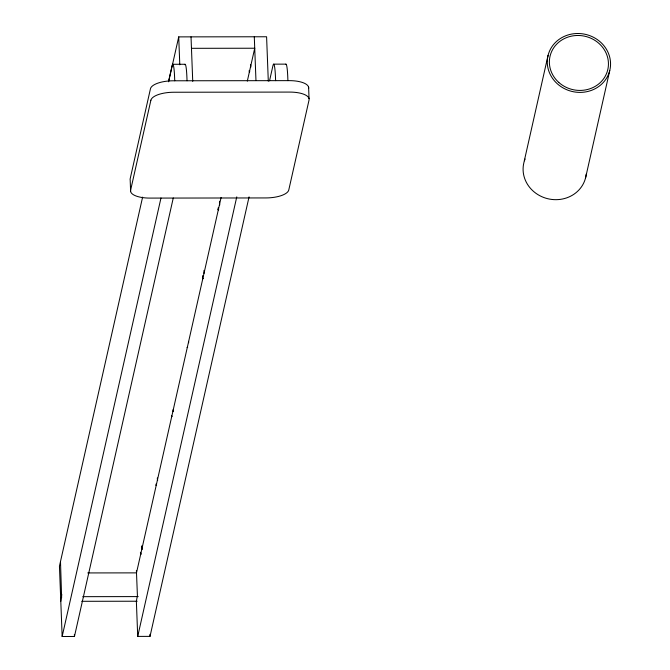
<?xml version="1.0" encoding="UTF-8"?>
<svg xmlns="http://www.w3.org/2000/svg" width="670" height="670" viewBox="0 0 670 670"><rect width="100%" height="100%" fill="white"/><g stroke="black" fill="none" stroke-linecap="round" stroke-linejoin="round"><path stroke-width="1" d="M173.028 409.814L173.17 411.64M188.546 341.357L188.697 342.747M141.873 548.998L141.939 546.301M157.4 480.105L157.5 478.246M203.982 273.402L204.023 270.378M219.509 204.501L219.509 201.243M250.563 66.707L250.664 64.856M168.656 80.986L172.073 65.819A21.18 1.943 89.9 0 1 174.61 77.511L174.736 80.785M142.609 197.131L59.446 566.15L62.151 636.5L74.454 636.483L173.27 197.977M168.606 81.79L178.722 36.883L266.593 36.766L268.302 81.246M60.802 601.325L61.757 594.382M62.151 636.5L160.976 197.993M221.092 197.491L136.496 572.875L87.753 572.934M247.314 81.137L254.726 48.232L191.469 48.315M249.064 196.854L150.013 636.383L137.719 636.399L236.77 196.871M269.524 80.852L272.941 65.685A21.18 1.943 89.9 0 1 275.479 77.377L275.604 80.651M548.068 55.367L523.89 162.651A31.766 29.329 12.7 0 0 549.676 199.124A31.766 29.329 12.7 0 0 586.242 174.033M585.58 177.818L609.759 70.526A31.766 29.329 12.7 0 0 569.634 34.513A31.766 29.329 12.7 0 0 557.348 83.8A31.766 29.329 12.7 0 0 609.759 70.526M249.349 72.1L249.123 70.685M218.227 207.767L218.253 210.02L218.085 208.931M202.658 275.621L202.683 278.913M156.185 485.499L155.968 484.083M140.658 554.4L140.44 552.516M249.366 72.05L249.784 71.665M218.311 209.852L218.73 209.459M202.784 278.745L203.203 278.36M187.675 347.261L187.081 347.454M172.148 416.162L171.629 416.715L171.503 415.626M156.202 485.449L156.621 485.055M141.094 553.956L140.675 554.35L140.591 552.264M172.726 64.287L185.029 64.27M273.595 64.153L285.897 64.136M82.762 596.669L138.204 596.593M81.723 601.3L137.157 601.225M61.632 597.632L60.493 561.519M250.806 67.142L250.471 64.672M219.752 204.945L219.417 202.474M157.643 480.541L157.308 478.07M142.115 549.442L141.747 545.933M308.602 87.167L309.046 98.616M287.907 80.635L287.782 77.36A21.18 1.943 89.9 0 0 285.562 64.588M254.29 36.783L255.957 80.233M191.025 36.867L192.734 81.355M187.039 80.769L186.913 77.494A21.18 1.943 89.9 0 0 184.694 64.722M178.722 36.883L179.794 64.814M149.938 634.314L150.013 636.383M130.625 191.561L130.189 180.104A21.18 7.906 -2.2 0 1 130.181 178.731L150.457 88.75A21.18 7.906 -2.2 0 1 173.329 80.785L289.314 80.635A21.18 7.906 -2.2 0 1 308.61 88.54M136.412 570.664L137.417 595.689L136.362 601.225L137.719 636.399M74.37 634.415L74.454 636.483M524.417 160.808A31.766 29.329 12.7 0 1 525.079 159.008M150.892 100.207L130.617 190.18A21.18 7.906 -2.2 0 0 149.912 198.094L265.898 197.935A21.18 7.906 -2.2 0 0 288.778 189.97L309.054 99.998A21.18 7.906 -2.2 0 0 289.75 92.083L173.773 92.242A21.18 7.906 -2.2 0 0 150.892 100.207M558.78 82.41A29.648 27.37 12.7 0 0 607.698 70.023A29.648 27.37 12.7 0 0 570.254 36.414A29.648 27.37 12.7 0 0 558.78 82.41"/></g></svg>
